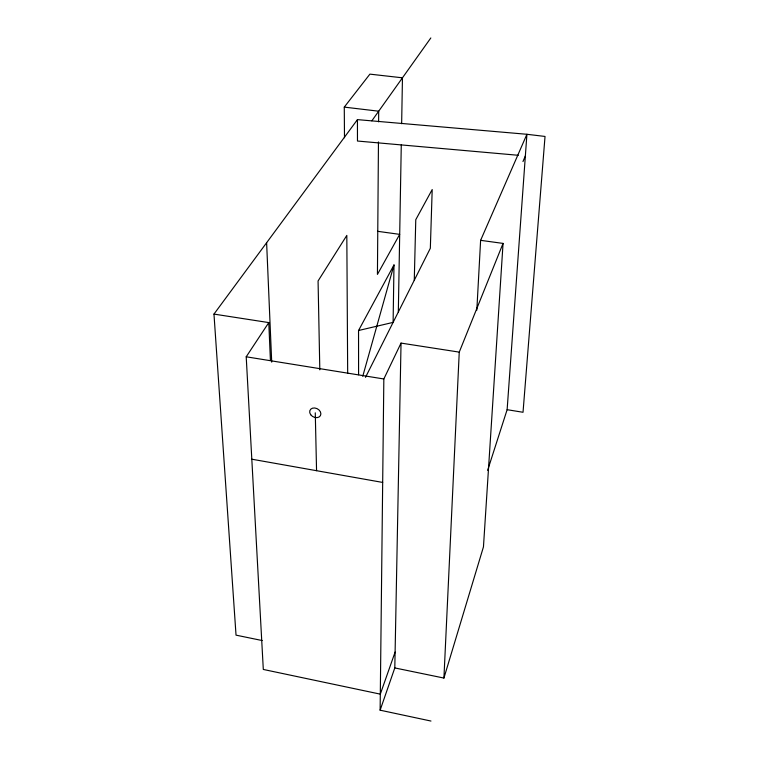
<?xml version="1.0" encoding="UTF-8"?>
<svg xmlns="http://www.w3.org/2000/svg" width="759" height="759" viewBox="0 0 759 759"><rect width="100%" height="100%" fill="white"/><g stroke="black" fill="none" stroke-linecap="round" stroke-linejoin="round"><path stroke-width="1.14" d="M378.456 141.952L377.432 274.388L399.689 234.36L377.479 231.296M378.618 121.848L378.694 111.203L344.273 107.114L344.491 137.749M430.97 721.05L380.126 710.187L383.836 378.969L401.037 343.096L459.252 352.119L503.056 243.411L480.618 240.337L476.823 310.165M358.542 330.507L393.987 264.948L393.105 322.385L358.542 330.507L358.59 374.775M398.323 311.996L401.274 144.912M401.644 123.726L402.46 77.816L369.899 74.135L344.273 107.114M380.126 710.187L394.803 667.929L401.037 343.096M414.272 280.242L415.771 219.702L432.194 189.551L430.334 248.269L365.506 377.346M394.803 667.929L443.92 678.062L459.252 352.119M503.056 243.411L483.455 546.878L443.92 678.062M487.629 470.333L507.126 409.689L526.917 134.286L357.442 119.628L213.972 314.093L236.03 635.15L262.216 640.549M362.755 376.293L393.987 264.948M395.107 652.085L380.306 694.143L263.307 669.447L246.21 356.796L268.79 322.594L213.972 314.093M522.97 161.553L525.361 155.908M480.618 240.337L526.917 134.286L545.028 136.449L523.027 412.279L507.126 409.689M371.853 120.823L430.827 37.95M518.312 155.291L357.47 141.032L357.442 119.628M246.21 356.796L383.836 378.969M251.817 459.204L382.678 482.43M266.618 242.738L271.703 362.138M268.79 322.594L270.422 360.449M315.27 412.82L316.56 470.694M319.814 369.832L318.068 280.972L346.816 235.413L347.679 373.428M310.725 414.746A5.882 4.535 27.9 0 0 320.393 415.704A5.882 4.535 27.9 0 0 314.719 407.981A5.882 4.535 27.9 0 0 310.725 414.746"/></g></svg>
